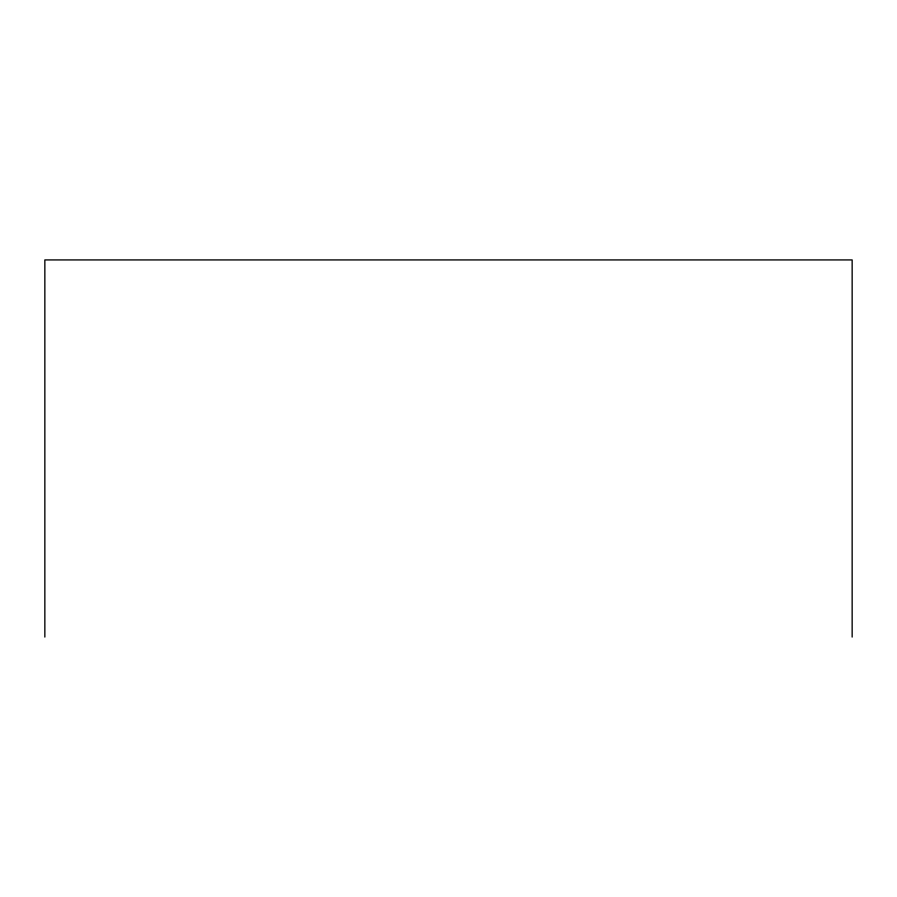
<?xml version="1.0" encoding="UTF-8"?>
<svg xmlns="http://www.w3.org/2000/svg" width="897" height="897" viewBox="0 0 897 897"><rect width="100%" height="100%" fill="white"/><g stroke="black" fill="none" stroke-linecap="round" stroke-linejoin="round"><path stroke-width="1.35" d="M852.15 637.072L852.15 259.928L44.85 259.928L44.85 637.072"/></g></svg>
